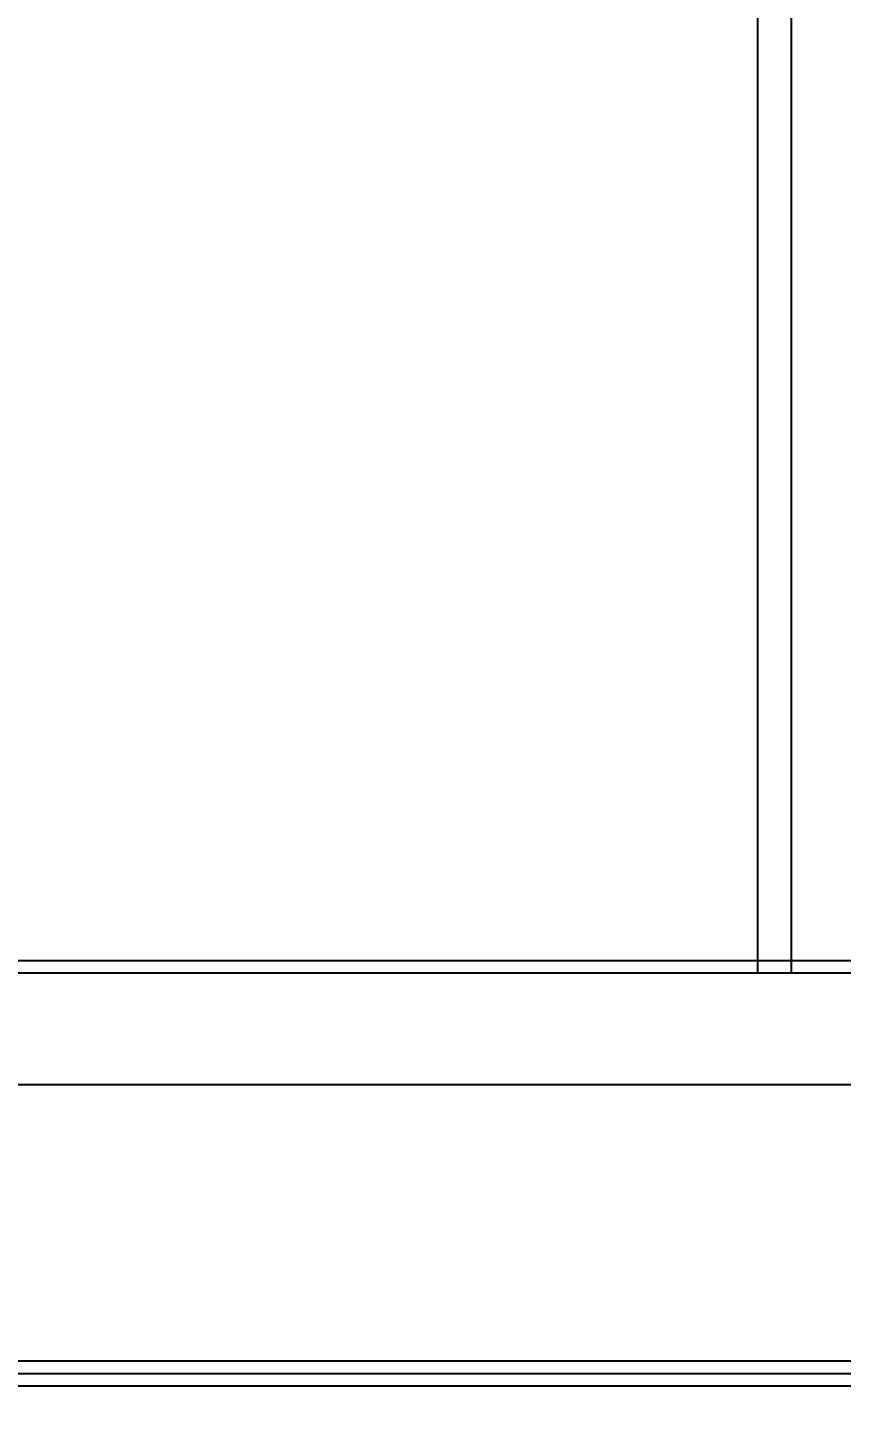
# Model space of a CAD drawing. Header units: millimetres. Extents: x 10366 to 13995, y 24552 to 29685.
# Drawn here: x 11379.5 to 11576.1, y 27949.3 to 28282.7 of the extents above; entities that cross this region are included whole.
import ezdxf

# ---------------------------------------------------------------- set-up
doc = ezdxf.new("R2010")
doc.units = ezdxf.units.MM
doc.header["$LTSCALE"] = 3
doc.layers.add('DomyÅ›lny', color=7, linetype='Continuous')
doc.styles.get("Standard").update_dxf_attribs({"font": 'arial.ttf'})
doc.dimstyles.new('MATEUSZ', dxfattribs={"dimtxt": 35, "dimasz": 16, "dimexe": 0.18, "dimexo": 0.0625, "dimgap": 0.09, "dimtad": 0, "dimdec": 0, "dimdsep": 46, "dimtxsty": 'Standard', "dimblk": 'DOT', "dimcen": 0.09, "dimse1": 1, "dimse2": 1, "dimadec": 0, "dimazin": 0, "dimtfac": 1, "dimtdec": 0, "dimtofl": 0, "dimtmove": 0, "dimatfit": 3, "dimfxl": 1, "dimtolj": 1, "dimtzin": 0, "dimlwd": 9, "dimlwe": 9, "dimarcsym": 0})

# ---------------------------------------------------------------- blocks, each defined once
blk = doc.blocks.new('_Dot')
at = {"color": 0, "linetype": 'ByBlock', "lineweight": -2}
blk.add_line((-0.5, 0), (-1, 0), dxfattribs=at)
at = {"color": 0, "linetype": 'ByBlock', "const_width": 0.5}
blk.add_lwpolyline([(-0.25, 0, 1), (0.25, 0, 1)], format="xyb", close=True, dxfattribs=at)
blk = doc.blocks.new('*D13')
at = {"color": 0, "lineweight": 9, "transparency": 16777216}
for p, q in [((11206.96, 27786.56), (11539.42, 27786.56)), ((11948.96, 27786.56), (11616.5, 27786.56))]:
    blk.add_line(p, q, dxfattribs=at)
at = {"layer": 'Defpoints', "color": 0, "transparency": 16777216}
for p in [(11190.96, 27954.71), (11964.96, 27954.71), (11964.96, 27786.56)]:
    blk.add_point(p, dxfattribs=at)
at = {"color": 0, "lineweight": 9, "transparency": 16777216, "xscale": 16, "yscale": 16, "zscale": 16, "rotation": 180}
blk.add_blockref('_Dot', (11190.96, 27786.56), dxfattribs=at)
at = {"color": 0, "lineweight": 9, "transparency": 16777216, "xscale": 16, "yscale": 16, "zscale": 16}
blk.add_blockref('_Dot', (11964.96, 27786.56), dxfattribs=at)
at = {"color": 0, "transparency": 16777216, "insert": (11577.96, 27786.56), "char_height": 35, "attachment_point": 5}
blk.add_mtext('\\A1;774', dxfattribs=at)

msp = doc.modelspace()

# ---------------------------------------------------------------- linework, layer by layer
at = {"layer": 'DomyÅ›lny'}
for p, q in [((11563.93, 28409.44), (11563.93, 28054.45)), ((11555.93, 28054.45), (11555.93, 28300.85)), ((11235.12, 28057.45), (11918.94, 28057.45)), ((11232.03, 28054.45), (11922.03, 28054.45)), ((11232.03, 28027.45), (11922.03, 28027.45)), ((11218.96, 27960.71), (11961.96, 27960.71)), ((11193.96, 27957.71), (11961.96, 27957.71)), ((11193.96, 27954.71), (11961.96, 27954.71))]:
    msp.add_line(p, q, dxfattribs=at)

# ---------------------------------------------------------------- dimensions: what is measured, and where the dimension line sits
dim = msp.add_linear_dim(base=(11964.96, 27786.56), p1=(11190.96, 27954.71), p2=(11964.96, 27954.71), dimstyle='MATEUSZ')
dim.commit()
dim.dimension.update_dxf_attribs({"geometry": '*D13', "text_midpoint": (11577.96, 27786.56)})

doc.saveas('drawing.dxf')
